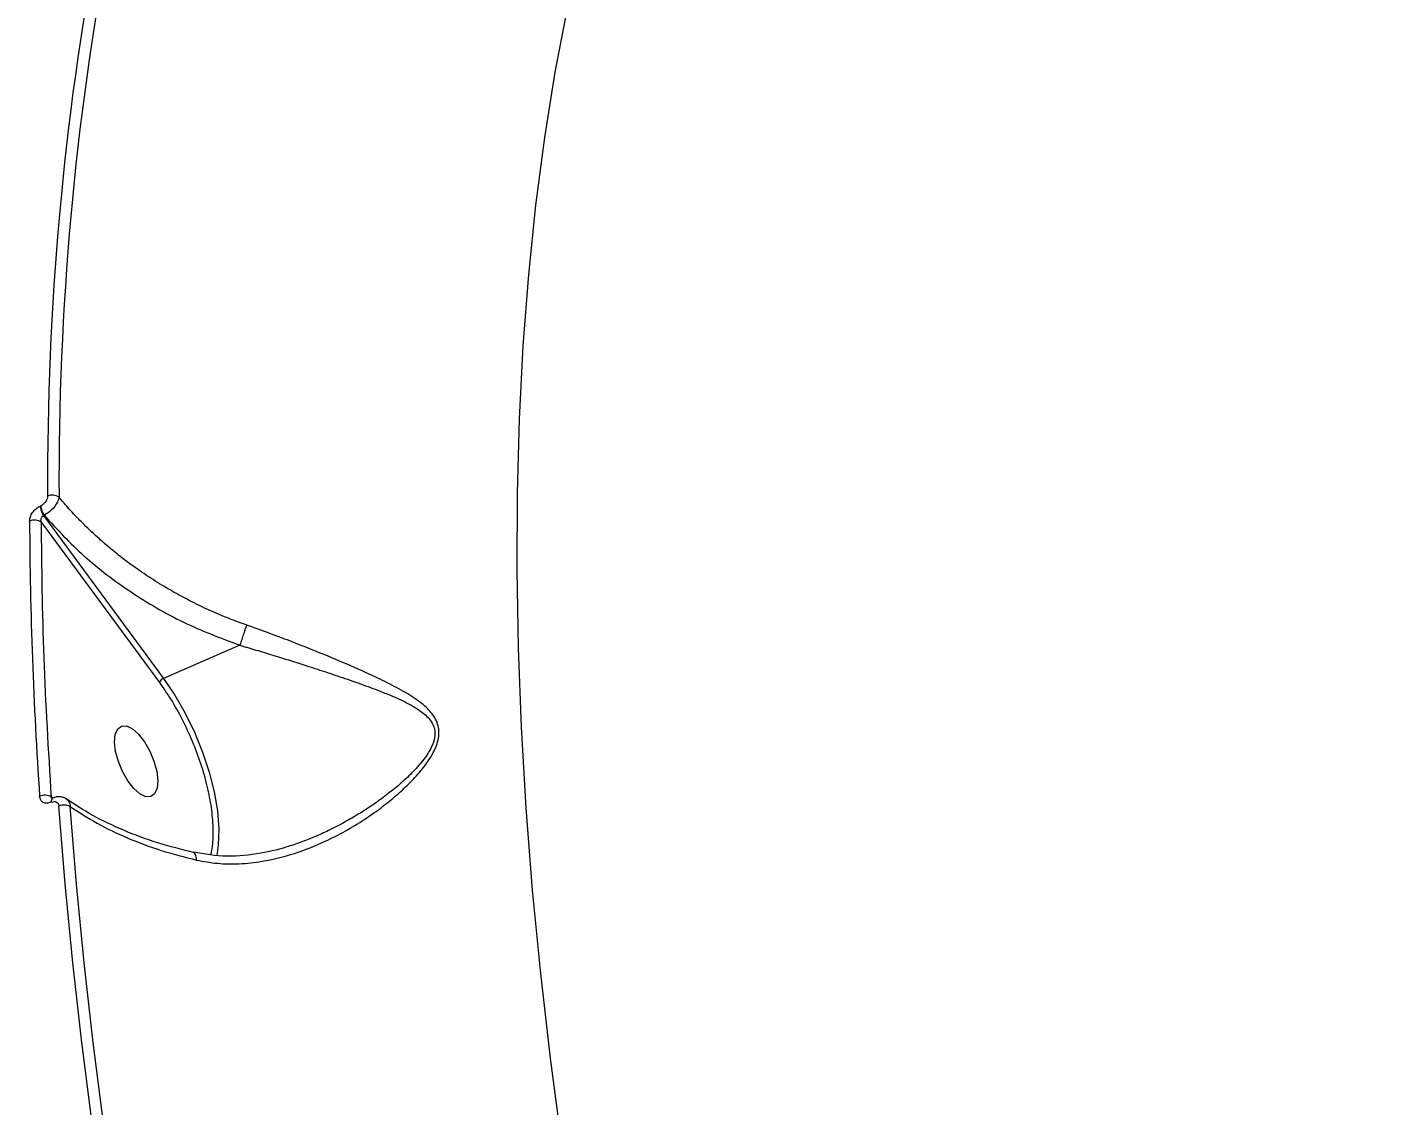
# Model space of a CAD drawing. Header units: millimetres. Extents: x -6332 to 8932, y -6739 to 7096.
# Drawn here: x -2876 to -2715.3, y -2091.6 to -1964.8 of the extents above; entities that cross this region are included whole.
import ezdxf

# ---------------------------------------------------------------- set-up
doc = ezdxf.new("R2010")
doc.units = ezdxf.units.MM
for name, color, linetype in [('DIKOM_ОБЪЕКТ', 7, 'Continuous'), ('DIKOM_РАЗМЕР_ЗОНА', 7, 'Continuous'), ('DIKOM_РАЗМЕР_ОБЪЕКТА', 7, 'Continuous')]:
    doc.layers.add(name, color=color, linetype=linetype)
doc.styles.add('style1', font='arial.ttf', dxfattribs={"width": 0.8})
doc.dimstyles.new('1-50', dxfattribs={"dimtxt": 300, "dimasz": 200, "dimexe": 100, "dimexo": 0, "dimgap": 100, "dimtad": 1, "dimtxsty": 'style1', "dimcen": 200, "dimclrd": 7, "dimclre": 7, "dimclrt": 7, "dimadec": 1, "dimazin": 2, "dimtfac": 1, "dimtmove": 0, "dimatfit": 2, "dimfxl": 0, "dimlwd": 25, "dimlwe": 18, "dimarcsym": 0})

# ---------------------------------------------------------------- blocks, each defined once
blk = doc.blocks.new('*D9')
at = {"layer": 'Defpoints', "color": 0, "transparency": 16777216}
for p in [(777.17, 5593.97), (-4228.73, -3389.78), (7301.72, -3389.78)]:
    blk.add_point(p, dxfattribs=at)
at = {"layer": 'DIKOM_РАЗМЕР_ОБЪЕКТА', "color": 7, "lineweight": 18, "transparency": 16777216}
for p, q in [((777.17, 5593.97), (7401.72, 5593.97)), ((-4228.73, -3389.78), (7401.72, -3389.78))]:
    blk.add_line(p, q, dxfattribs=at)
at = {"layer": 'DIKOM_РАЗМЕР_ОБЪЕКТА', "color": 7, "lineweight": 25, "transparency": 16777216}
blk.add_line((7301.72, 5393.97), (7301.72, -3189.78), dxfattribs=at)
at = {"layer": 'DIKOM_РАЗМЕР_ОБЪЕКТА', "color": 7, "transparency": 16777216}
for points in [[(7268.39, 5393.97), (7335.06, 5393.97), (7301.72, 5593.97)], [(7268.39, -3189.78), (7335.06, -3189.78), (7301.72, -3389.78)]]:
    blk.add_solid(points, dxfattribs=at)
at = {"layer": 'DIKOM_РАЗМЕР_ОБЪЕКТА', "color": 7, "transparency": 16777216, "insert": (7048.55, 1153.71), "char_height": 300, "attachment_point": 5, "rotation": 90, "style": 'style1'}
blk.add_mtext('9000', dxfattribs=at)
blk = doc.blocks.new('*D10')
at = {"layer": 'Defpoints', "color": 0, "transparency": 16777216}
for p in [(4034.78, 3636.59), (-4490.85, -1960.46), (4034.78, -5533.39)]:
    blk.add_point(p, dxfattribs=at)
at = {"layer": 'DIKOM_РАЗМЕР_ОБЪЕКТА', "color": 7, "lineweight": 18, "transparency": 16777216}
for p, q in [((4034.78, 3636.59), (4034.78, -5633.39)), ((-4490.85, -1960.46), (-4490.85, -5633.39))]:
    blk.add_line(p, q, dxfattribs=at)
at = {"layer": 'DIKOM_РАЗМЕР_ОБЪЕКТА', "color": 7, "lineweight": 25, "transparency": 16777216}
blk.add_line((-4290.85, -5533.39), (3834.78, -5533.39), dxfattribs=at)
at = {"layer": 'DIKOM_РАЗМЕР_ОБЪЕКТА', "color": 7, "transparency": 16777216}
for points in [[(-4290.85, -5500.05), (-4290.85, -5566.72), (-4490.85, -5533.39)], [(3834.78, -5500.05), (3834.78, -5566.72), (4034.78, -5533.39)]]:
    blk.add_solid(points, dxfattribs=at)
at = {"layer": 'DIKOM_РАЗМЕР_ОБЪЕКТА', "color": 7, "transparency": 16777216, "insert": (308.03, -5280.21), "char_height": 300, "attachment_point": 5, "style": 'style1'}
blk.add_mtext('8500', dxfattribs=at)
blk = doc.blocks.new('*D11')
at = {"layer": 'Defpoints', "color": 0, "transparency": 16777216}
for p in [(1114.35, 7096.35), (-4349.59, -4627.34), (8831.76, -4627.34)]:
    blk.add_point(p, dxfattribs=at)
at = {"layer": 'DIKOM_РАЗМЕР_ЗОНА', "color": 7, "lineweight": 18, "transparency": 16777216}
for p, q in [((1114.35, 7096.35), (8931.76, 7096.35)), ((-4349.59, -4627.34), (8931.76, -4627.34))]:
    blk.add_line(p, q, dxfattribs=at)
at = {"layer": 'DIKOM_РАЗМЕР_ЗОНА', "color": 7, "lineweight": 25, "transparency": 16777216}
blk.add_line((8831.76, 6896.35), (8831.76, -4427.34), dxfattribs=at)
at = {"layer": 'DIKOM_РАЗМЕР_ЗОНА', "color": 7, "transparency": 16777216}
for points in [[(8798.42, 6896.35), (8865.09, 6896.35), (8831.76, 7096.35)], [(8798.42, -4427.34), (8865.09, -4427.34), (8831.76, -4627.34)]]:
    blk.add_solid(points, dxfattribs=at)
at = {"layer": 'DIKOM_РАЗМЕР_ЗОНА', "color": 7, "transparency": 16777216, "insert": (8578.59, 1308.2), "char_height": 300, "attachment_point": 5, "rotation": 90, "style": 'style1'}
blk.add_mtext('11750', dxfattribs=at)
blk = doc.blocks.new('*D12')
at = {"layer": 'Defpoints', "color": 0, "transparency": 16777216}
for p in [(6134.38, 3354.85), (-6332, -2644.93), (6134.38, -6639)]:
    blk.add_point(p, dxfattribs=at)
at = {"layer": 'DIKOM_РАЗМЕР_ЗОНА', "color": 7, "lineweight": 18, "transparency": 16777216}
for p, q in [((6134.38, 3354.85), (6134.38, -6739)), ((-6332, -2644.93), (-6332, -6739))]:
    blk.add_line(p, q, dxfattribs=at)
at = {"layer": 'DIKOM_РАЗМЕР_ЗОНА', "color": 7, "lineweight": 25, "transparency": 16777216}
blk.add_line((-6132, -6639), (5934.38, -6639), dxfattribs=at)
at = {"layer": 'DIKOM_РАЗМЕР_ЗОНА', "color": 7, "transparency": 16777216}
for points in [[(-6132, -6605.67), (-6132, -6672.33), (-6332, -6639)], [(5934.38, -6605.67), (5934.38, -6672.33), (6134.38, -6639)]]:
    blk.add_solid(points, dxfattribs=at)
at = {"layer": 'DIKOM_РАЗМЕР_ЗОНА', "color": 7, "transparency": 16777216, "insert": (-98.81, -6385.83), "char_height": 300, "attachment_point": 5, "style": 'style1'}
blk.add_mtext('12500', dxfattribs=at)

msp = doc.modelspace()

# ---------------------------------------------------------------- linework, layer by layer
at = {"layer": 'DIKOM_ОБЪЕКТ', "color": 7, "linetype": 'Continuous', "lineweight": 15}
for p, q in [((-2874.449, -2021.102), (-2874.383, -2021.074)), ((-2874.296, -2023.023), (-2860.419, -2041.844)), ((-2874.054, -2022.206), (-2873.988, -2022.179)), ((-2874.054, -2022.206), (-2859.921, -2041.374)), ((-2850.936, -2037.483), (-2859.921, -2041.374)), ((-2850.936, -2037.483), (-2850.934, -2037.481)), ((-2872.972, -2055.448), (-2873.118, -2055.329)), ((-2873.181, -2055.946), (-2873.135, -2055.926)), ((-2873.052, -2055.488), (-2873.017, -2055.468)), ((-2872.971, -2055.448), (-2873.017, -2055.468))]:
    msp.add_line(p, q, dxfattribs=at)
at = {"layer": 'DIKOM_ОБЪЕКТ', "color": 7, "linetype": 'Continuous', "lineweight": 15, "flags": 128}
for points in [[(-2812.421, -1962.574), (-2813.858, -1970.048), (-2815.098, -1977.759), (-2816.141, -1985.701), (-2816.985, -1993.866), (-2817.629, -2002.247), (-2818.074, -2010.836), (-2818.318, -2019.624), (-2818.362, -2028.604), (-2818.205, -2037.767), (-2817.847, -2047.105), (-2817.289, -2056.609), (-2816.532, -2066.271), (-2815.575, -2076.08), (-2814.42, -2086.028), (-2813.069, -2096.106)], [(-2859.921, -2041.374), (-2858.6, -2043.327), (-2857.375, -2045.458), (-2856.275, -2047.717), (-2855.327, -2050.053), (-2854.552, -2052.408), (-2853.968, -2054.73), (-2853.589, -2056.964), (-2853.423, -2059.057), (-2853.476, -2060.961), (-2853.649, -2062.194)], [(-2862.859, -2047.934), (-2862.159, -2048.833), (-2861.539, -2049.917), (-2861.05, -2051.101), (-2860.73, -2052.285), (-2860.606, -2053.377), (-2860.688, -2054.287), (-2860.969, -2054.94), (-2861.426, -2055.285), (-2862.023, -2055.294), (-2862.711, -2054.965), (-2863.433, -2054.325), (-2864.133, -2053.427), (-2864.753, -2052.342), (-2865.242, -2051.16), (-2865.562, -2049.974), (-2865.686, -2048.882), (-2865.604, -2047.974), (-2865.323, -2047.319), (-2864.866, -2046.974), (-2864.269, -2046.966), (-2863.581, -2047.295), (-2862.859, -2047.934)], [(-2861.85, -2132.627), (-2863.704, -2122.769), (-2865.402, -2112.991), (-2866.942, -2103.301), (-2868.324, -2093.706), (-2869.546, -2084.21), (-2870.608, -2074.823), (-2871.508, -2065.55), (-2872.247, -2056.396)], [(-2860.529, -2132.508), (-2862.379, -2122.672), (-2864.074, -2112.916), (-2865.611, -2103.247), (-2866.989, -2093.673), (-2868.209, -2084.199), (-2869.268, -2074.832), (-2870.166, -2065.578), (-2870.903, -2056.445)]]:
    msp.add_lwpolyline(points, dxfattribs=at)
at = {"layer": 'DIKOM_ОБЪЕКТ', "color": 7, "linetype": 'Continuous', "lineweight": 15}
for centre, radius, start, end in [((-2526.237, -2017.971), 347.342, 169.39512, 180.32292), ((-2525.653, -2018.105), 346.579, 169.39518, 180.32293), ((-2873.018, -2021.218), 1.404, 55.6997, 113.29613), ((-2872.433, -2021.003), 2.018, 182.79947, 216.58691), ((-2872.359, -2020.973), 2.027, 182.87348, 216.5129), ((-2875.129, -2024.127), 1.384, 52.97105, 113.72334), ((-2382.883, -2021.104), 492.806, 180.20425, 183.97242), ((-2859.579, -2042.234), 0.926, 111.69268, 155.08899), ((-2873.892, -2056.597), 1.486, 58.57975, 114.339), ((-2870.17, -2056.545), 3.07, 159.84358, 168.74604), ((-2872.69, -2055.812), 0.46, 127.58395, 194.38594), ((-2871.625, -2057.795), 1.53, 61.87321, 113.98022)]:
    msp.add_arc(centre, radius, start, end, dxfattribs=at)
for points, knots in [([(-2844.06, -1879.771), (-2844.113, -1879.823), (-2845.497, -1881.173), (-2848.072, -1884.097), (-2851.644, -1888.429), (-2854.936, -1892.913), (-2857.977, -1897.472), (-2860.876, -1902.265), (-2863.632, -1907.288), (-2866.243, -1912.538), (-2868.708, -1918.011), (-2871.025, -1923.702), (-2873.192, -1929.612), (-2875.208, -1935.729), (-2877.072, -1942.057), (-2878.783, -1948.587), (-2880.34, -1955.315), (-2881.741, -1962.237), (-2882.986, -1969.349), (-2884.074, -1976.647), (-2885.005, -1984.123), (-2885.778, -1991.775), (-2886.392, -1999.596), (-2886.847, -2007.582), (-2887.143, -2015.727), (-2887.28, -2024.026), (-2887.258, -2032.472), (-2887.077, -2041.061), (-2886.736, -2049.787), (-2886.237, -2058.644), (-2885.579, -2067.625), (-2884.763, -2076.725), (-2883.79, -2085.936), (-2882.661, -2095.255), (-2881.376, -2104.672), (-2879.936, -2114.183), (-2878.343, -2123.78), (-2876.597, -2133.457), (-2874.7, -2143.206), (-2872.654, -2153.021), (-2870.46, -2162.895), (-2868.119, -2172.82), (-2865.635, -2182.788), (-2863.009, -2192.792), (-2860.243, -2202.822), (-2857.341, -2212.871), (-2854.306, -2222.927), (-2851.143, -2232.978), (-2847.856, -2243.01), (-2844.455, -2253.003), (-2840.95, -2262.925), (-2837.366, -2272.719), (-2833.758, -2282.257), (-2830.257, -2291.219), (-2827.149, -2298.954), (-2824.311, -2305.857), (-2821.59, -2312.354), (-2819.652, -2316.856), (-2818.667, -2319.143)], [0, 0, 0, 0, 0.0008172, 0.021323, 0.0419447, 0.0605453, 0.0791514, 0.0977597, 0.1163709, 0.1349833, 0.1535973, 0.1722123, 0.1908291, 0.2094448, 0.2280622, 0.2466788, 0.265295, 0.2839112, 0.3025274, 0.3211433, 0.339758, 0.3583717, 0.3769847, 0.3955974, 0.4142095, 0.4328205, 0.45143, 0.470038, 0.4886458, 0.5072521, 0.5258558, 0.5444587, 0.5630585, 0.5816572, 0.6002526, 0.6188456, 0.6374343, 0.6560195, 0.6745995, 0.6931725, 0.711741, 0.7303005, 0.7488505, 0.7673879, 0.7859092, 0.8044124, 0.8228893, 0.8413312, 0.859724, 0.8780482, 0.8962617, 0.9142903, 0.9319722, 0.9488625, 0.963825, 0.9748329, 0.987214, 1, 1, 1, 1]), ([(-2873.574, -2019.929), (-2873.585, -2020.036), (-2873.608, -2020.249), (-2873.76, -2020.536), (-2873.923, -2020.741), (-2874.065, -2020.878), (-2874.22, -2020.995), (-2874.329, -2021.048), (-2874.383, -2021.074)], [0, 0, 0, 0, 0.2499572, 0.4993559, 0.6247881, 0.7492143, 0.8746687, 1, 1, 1, 1]), ([(-2875.686, -2022.86), (-2875.669, -2022.697), (-2875.634, -2022.369), (-2875.402, -2021.929), (-2875.154, -2021.614), (-2874.936, -2021.403), (-2874.699, -2021.224), (-2874.532, -2021.143), (-2874.449, -2021.102)], [0, 0, 0, 0, 0.2498188, 0.4990303, 0.624754, 0.749431, 0.8748616, 1, 1, 1, 1]), ([(-2872.227, -2020.059), (-2872.274, -2020.245), (-2872.368, -2020.621), (-2872.784, -2021.241), (-2873.348, -2021.813), (-2873.774, -2022.056), (-2873.988, -2022.179)], [0, 0, 0, 0, 0.2464131, 0.4950705, 0.7468523, 1, 1, 1, 1]), ([(-2850.134, -2035.107), (-2850.828, -2034.855), (-2852.249, -2034.341), (-2854.381, -2033.436), (-2856.449, -2032.454), (-2858.464, -2031.384), (-2860.441, -2030.227), (-2862.148, -2029.118), (-2863.619, -2028.084), (-2864.885, -2027.135), (-2866.273, -2026.021), (-2867.847, -2024.656), (-2869.276, -2023.295), (-2870.417, -2022.112), (-2871.33, -2021.116), (-2871.885, -2020.462), (-2872.227, -2020.059)], [0, 0, 0, 0, 0.0796052, 0.1629979, 0.2501978, 0.3277385, 0.4111735, 0.5005492, 0.5514411, 0.6100288, 0.676324, 0.7503185, 0.844393, 0.9003166, 0.9386288, 1, 1, 1, 1]), ([(-2874.296, -2023.023), (-2874.311, -2022.948), (-2874.341, -2022.799), (-2874.322, -2022.596), (-2874.271, -2022.44), (-2874.212, -2022.334), (-2874.139, -2022.253), (-2874.082, -2022.222), (-2874.054, -2022.206)], [0, 0, 0, 0, 0.2505749, 0.5000708, 0.6428291, 0.7722932, 0.8898303, 1, 1, 1, 1]), ([(-2873.118, -2055.329), (-2873.451, -2049.828), (-2874.119, -2038.824), (-2874.237, -2028.29), (-2874.296, -2023.023)], [0, 0, 0, 0, 0.5000017, 1, 1, 1, 1]), ([(-2873.988, -2022.179), (-2872.465, -2023.82), (-2869.417, -2027.104), (-2863.83, -2031.309), (-2857.683, -2034.919), (-2853.184, -2036.629), (-2850.936, -2037.483)], [0, 0, 0, 0, 0.2496541, 0.4994839, 0.7498031, 1, 1, 1, 1]), ([(-2856.032, -2062.744), (-2855.217, -2062.893), (-2853.555, -2063.198), (-2850.965, -2063.223), (-2847.923, -2062.9), (-2844.513, -2062.049), (-2841.265, -2060.763), (-2838.527, -2059.362), (-2836.26, -2057.986), (-2834.241, -2056.556), (-2832.519, -2055.157), (-2831.008, -2053.763), (-2829.666, -2052.32), (-2828.672, -2050.985), (-2828.064, -2049.91), (-2827.584, -2048.757), (-2827.434, -2047.589), (-2827.708, -2046.534), (-2828.078, -2045.835), (-2828.581, -2045.197), (-2829.469, -2044.334), (-2830.938, -2043.302), (-2833.009, -2042.154), (-2835.614, -2040.889), (-2838.734, -2039.515), (-2842.401, -2038.006), (-2846.212, -2036.513), (-2848.827, -2035.575), (-2850.134, -2035.107)], [0, 0, 0, 0, 0.0400513, 0.0817001, 0.1253591, 0.1880314, 0.2501045, 0.2913183, 0.3332905, 0.3746801, 0.4071123, 0.4370817, 0.470939, 0.4998281, 0.5163487, 0.5313497, 0.5627232, 0.5779184, 0.5941644, 0.6090045, 0.6253504, 0.6651598, 0.7080099, 0.7505755, 0.8125555, 0.8748116, 0.9374365, 1, 1, 1, 1]), ([(-2850.934, -2037.481), (-2850.87, -2037.305), (-2850.739, -2036.942), (-2850.515, -2036.286), (-2850.299, -2035.633), (-2850.188, -2035.279), (-2850.134, -2035.107)], [0, 0, 0, 0, 0.2427256, 0.5000853, 0.7575135, 1, 1, 1, 1]), ([(-2850.934, -2037.481), (-2850.305, -2037.665), (-2849.011, -2038.043), (-2847.109, -2038.621), (-2845.184, -2039.216), (-2843.137, -2039.866), (-2840.911, -2040.588), (-2838.52, -2041.387), (-2836.151, -2042.217), (-2833.855, -2043.082), (-2831.725, -2043.996), (-2830.181, -2044.826), (-2829.197, -2045.564), (-2828.632, -2046.123), (-2828.202, -2046.769), (-2827.971, -2047.52), (-2827.989, -2048.202), (-2828.122, -2048.772), (-2828.322, -2049.33), (-2828.684, -2050.033), (-2829.406, -2051.094), (-2830.502, -2052.338), (-2831.937, -2053.69), (-2833.463, -2054.942), (-2835.059, -2056.109), (-2836.711, -2057.193), (-2838.452, -2058.224), (-2840.189, -2059.119), (-2841.381, -2059.709), (-2841.958, -2059.933), (-2841.984, -2059.943)], [0, 0, 0, 0, 0.0405066, 0.0833287, 0.1234561, 0.1667066, 0.2193392, 0.2739933, 0.332296, 0.3884104, 0.4442148, 0.4989322, 0.5196888, 0.5404059, 0.5624298, 0.5824351, 0.6027391, 0.6133113, 0.6243532, 0.6439339, 0.6662193, 0.7080559, 0.7495642, 0.7910109, 0.8325559, 0.8742226, 0.9156918, 0.960446, 0.9982117, 1, 1, 1, 1]), ([(-2860.419, -2041.844), (-2859.957, -2042.505), (-2859.013, -2043.857), (-2857.707, -2046.197), (-2856.521, -2048.74), (-2855.525, -2051.404), (-2854.772, -2054.056), (-2854.288, -2056.581), (-2854.087, -2058.858), (-2854.108, -2060.711), (-2854.295, -2061.665), (-2854.373, -2062.063)], [0, 0, 0, 0, 0.1092367, 0.2234418, 0.3412514, 0.4609559, 0.5806266, 0.6984517, 0.8126708, 0.9219081, 1, 1, 1, 1]), ([(-2873.181, -2055.946), (-2873.345, -2055.998), (-2873.673, -2056.101), (-2874.102, -2055.991), (-2874.416, -2055.706), (-2874.475, -2055.398), (-2874.505, -2055.243)], [0, 0, 0, 0, 0.2504967, 0.5001285, 0.7498144, 1, 1, 1, 1]), ([(-2873.006, -2055.543), (-2873.021, -2055.532), (-2873.058, -2055.505), (-2873.098, -2055.432), (-2873.111, -2055.366), (-2873.118, -2055.329)], [0, 0, 0, 0, 0.2369047, 0.581419, 1, 1, 1, 1]), ([(-2871.339, -2055.571), (-2871.457, -2055.501), (-2871.693, -2055.362), (-2872.114, -2055.284), (-2872.552, -2055.301), (-2872.832, -2055.399), (-2872.97, -2055.448)], [0, 0, 0, 0, 0.2549343, 0.5085336, 0.7579733, 1, 1, 1, 1]), ([(-2873.135, -2055.926), (-2873.026, -2055.892), (-2872.807, -2055.824), (-2872.519, -2055.896), (-2872.308, -2056.087), (-2872.267, -2056.293), (-2872.247, -2056.396)], [0, 0, 0, 0, 0.250752, 0.5001242, 0.749924, 1, 1, 1, 1]), ([(-2856.3, -2061.884), (-2857.762, -2061.514), (-2860.678, -2060.776), (-2864.672, -2059.28), (-2868.337, -2057.545), (-2870.413, -2056.176), (-2871.446, -2055.494)], [0, 0, 0, 0, 0.2505899, 0.5000889, 0.7512019, 1, 1, 1, 1]), ([(-2871.352, -2055.596), (-2871.244, -2055.678), (-2870.993, -2055.868), (-2870.936, -2056.235), (-2870.903, -2056.445)], [0, 0, 0, 0, 0.4290336, 1, 1, 1, 1]), ([(-2870.903, -2056.445), (-2869.87, -2057.121), (-2867.805, -2058.474), (-2864.183, -2060.187), (-2860.278, -2061.659), (-2857.441, -2062.384), (-2856.032, -2062.744)], [0, 0, 0, 0, 0.2508511, 0.5017115, 0.7524405, 1, 1, 1, 1]), ([(-2841.97, -2059.94), (-2842.964, -2060.339), (-2845.097, -2061.196), (-2848.606, -2062.044), (-2852.471, -2062.479), (-2855.09, -2062.04), (-2856.408, -2061.819)], [0, 0, 0, 0, 0.2123895, 0.4561474, 0.7262493, 1, 1, 1, 1]), ([(-2856.032, -2062.744), (-2856.043, -2062.612), (-2856.065, -2062.35), (-2856.161, -2062.076), (-2856.277, -2061.906), (-2856.371, -2061.878), (-2856.41, -2061.867)], [0, 0, 0, 0, 0.2761297, 0.5500084, 0.811669, 1, 1, 1, 1])]:
    msp.add_open_spline(points, degree=3, knots=knots, dxfattribs=at)

# ---------------------------------------------------------------- dimensions: what is measured, and where the dimension line sits
at = {"layer": 'DIKOM_РАЗМЕР_ЗОНА'}
dim = msp.add_linear_dim(base=(8831.757, -4627.344), p1=(1114.346, 7096.351), p2=(-4349.589, -4627.344), angle=90, text='11750', dimstyle='1-50', dxfattribs=at)
dim.commit()
dim.dimension.update_dxf_attribs({"geometry": '*D11', "text_midpoint": (8831.757, 1308.196), "dimtype": 160})
dim = msp.add_linear_dim(base=(6134.379, -6639), p1=(-6332, -2644.933), p2=(6134.379, 3354.853), text='12500', dimstyle='1-50', dxfattribs=at)
dim.commit()
dim.dimension.update_dxf_attribs({"geometry": '*D12', "text_midpoint": (-98.81, -6639), "dimtype": 160})
at = {"layer": 'DIKOM_РАЗМЕР_ОБЪЕКТА'}
dim = msp.add_linear_dim(base=(7301.722, -3389.779), p1=(777.17, 5593.968), p2=(-4228.728, -3389.779), angle=90, text='9000', dimstyle='1-50', dxfattribs=at)
dim.commit()
dim.dimension.update_dxf_attribs({"geometry": '*D9', "text_midpoint": (7301.722, 1153.714), "dimtype": 160})
dim = msp.add_linear_dim(base=(4034.777, -5533.386), p1=(-4490.848, -1960.464), p2=(4034.777, 3636.587), text='8500', dimstyle='1-50', dxfattribs=at)
dim.commit()
dim.dimension.update_dxf_attribs({"geometry": '*D10', "text_midpoint": (308.034, -5533.386), "dimtype": 160})

doc.saveas('drawing.dxf')
